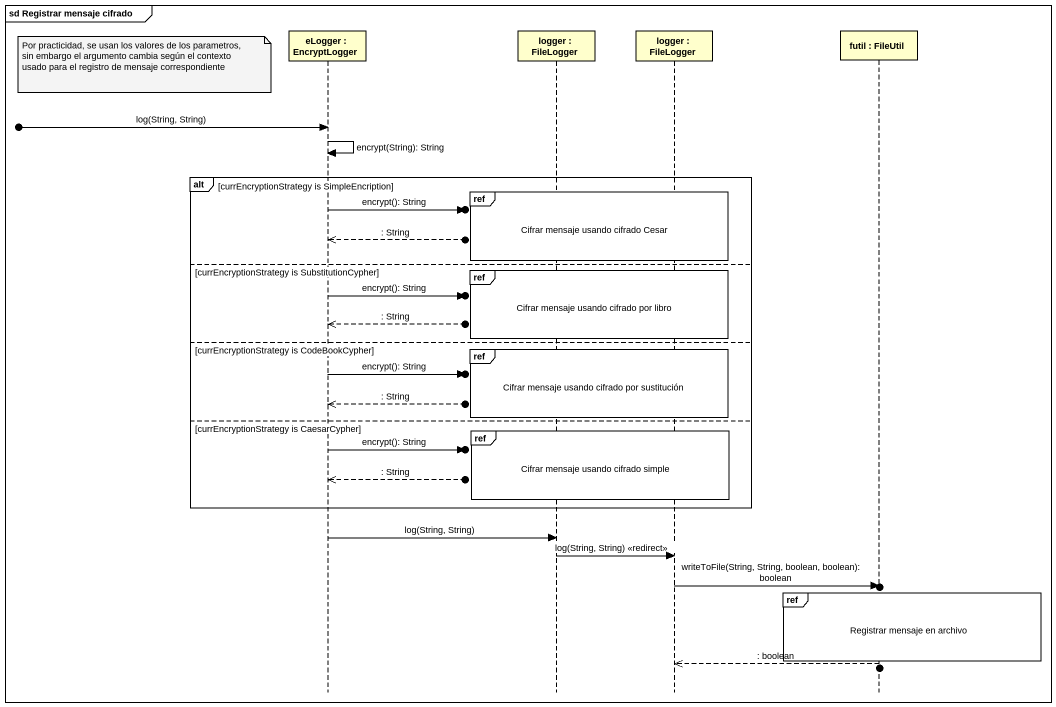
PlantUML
@startuml
mainframe sd Registrar mensaje cifrado
hide footbox
participant "eLogger : EncryptLogger" as eLogger
participant "logger : FileLogger" as logger
participant "logger : FileLogger" as logger_2
participant "futil : FileUtil" as futil

note left of eLogger : Por practicidad, se usan los valores de los parametros, sin embargo el argumento cambia según el contexto usado para el registro de mensaje correspondiente
[o-> eLogger : log(String, String)
eLogger -> eLogger : encrypt(String): String
alt currEncryptionStrategy is SimpleEncription
  ref over logger, logger_2 : Cifrar mensaje usando cifrado Cesar
  eLogger ->o] : encrypt(): String
  eLogger <<--o] : : String
else currEncryptionStrategy is SubstitutionCypher
  ref over logger, logger_2 : Cifrar mensaje usando cifrado por libro
  eLogger ->o] : encrypt(): String
  eLogger <<--o] : : String
else currEncryptionStrategy is CodeBookCypher
  ref over logger, logger_2 : Cifrar mensaje usando cifrado por sustitución
  eLogger ->o] : encrypt(): String
  eLogger <<--o] : : String
else currEncryptionStrategy is CaesarCypher
  ref over logger, logger_2 : Cifrar mensaje usando cifrado simple
  eLogger ->o] : encrypt(): String
  eLogger <<--o] : : String
end
eLogger -> logger : log(String, String)
logger -> logger_2 : log(String, String) <<redirect>>
logger_2 -> futil : writeToFile(String, String, boolean, boolean): boolean
ref over futil : Registrar mensaje en archivo
futil -->> logger_2 : : boolean
@enduml
